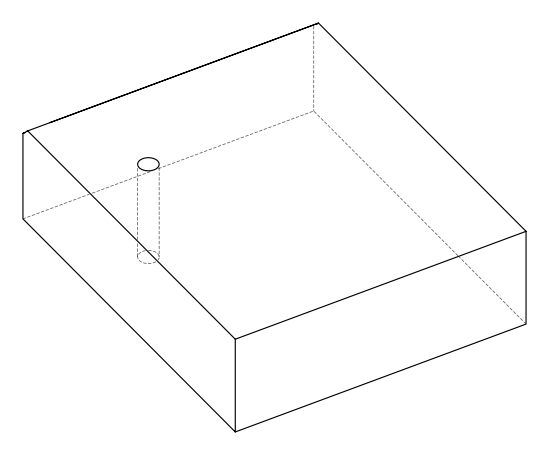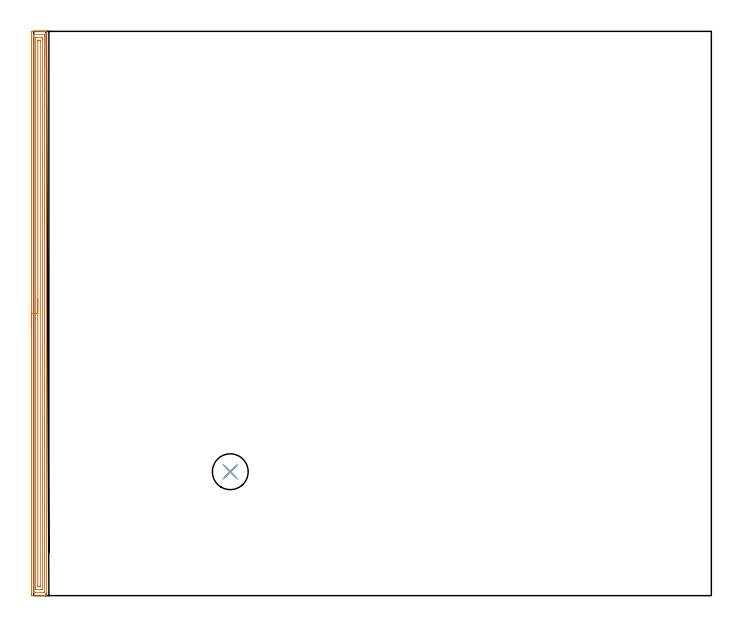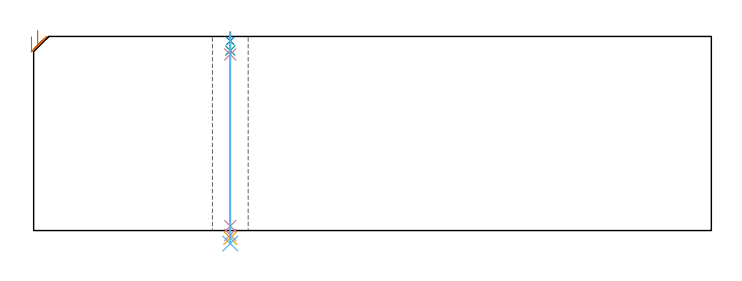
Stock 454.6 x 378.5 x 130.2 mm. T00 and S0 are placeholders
(PLAN: 6 operations, 5 tool changes, 14.1 min)
(1 AREA_MILL | FG_CHAMFER_SURFACE | UGT0205_001 | 12.34 min | 19682 mm3)
(2 SPOT_DRILL | STEP1HOLE | NXT0321_9005460120000 | 0.05 min | 168 mm3)
(3 DRILL_BLIND_HOLE_INTO_CENTER | STEP1HOLE | UGT0301_185 | 0.05 min | 182 mm3)
(4 GUN_DRILL_THROUGH_HOLE | STEP1HOLE | UGT0307_002 | 0.59 min | 3387 mm3)
(5 SPADE_DRILL_TO_ENLARGE_THROUGH_HOLE | STEP1HOLE | UGT0306_006 | 0.55 min | 20771 mm3)
(6 DRILL_TO_ENLARGE_THROUGH_HOLE | STEP1HOLE | UGT0301_057 | 0.57 min | 34317 mm3)
(TOOL UGT0205_001 | Chamfer Mill 20 x 3 x 45 deg. | D20 FL50 Z2)
(TOOL NXT0321_9005460120000 | NC Spot Drill, 142deg, 12mm, Carbide, Uncoated | D12 PA142 FL30 Z2)
(TOOL UGT0301_185 | Twist Drill 6.3 mm | D6.3 PA118 FL61 Z2)
(TOOL UGT0307_002 | Gun Drill 6 mm | D6 PA130 FL24 Z1)
(TOOL UGT0306_006 | Spade Drill 15.5mm | D15.5 PA132 FL10 Z2)
(TOOL UGT0301_057 | Twist Drill 24 mm | D24 PA118 FL160 Z2)
(OP 1 AREA_MILL)
G17 G21 G94 G90
T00 M6
G54
G17 G0 G90 X-1.5 Y179.25 S1061 M3
G43 Z140.2 H0
Z130.
G94 G1 Y179.288 Z129.128 F250.
Y179.402 Z128.264
Y179.591 Z127.412
Y179.853 Z126.58
Y180.187 Z125.774
Y180.59 Z125.
Y181.058 Z124.264
Y181.59 Z123.572
Y182.179 Z122.929
Y182.822 Z122.34
Y183.514 Z121.808
Y184.25 Z121.34
Y185.024 Z120.937
Y185.83 Z120.603
Y186.662 Z120.341
Y187.514 Z120.152
Y188.378 Z120.038
Y189.25 Z120.
Y377.874
X-1.497 Y378.499
Z120.001
X5.388 Y378.5 Z126.883
X6.818 Z128.314
X7.177 Z128.672
X7.894 Z129.394
X8.195 Z129.694
X8.628 Y378.498 Z130.119
X8.661 Y378.496 Z130.152
X8.697 Y378.49 Z130.188
X8.7 Y378.32 Z130.2
Y0.179
X8.697 Y0.01 Z130.188
X8.629 Y0.007 Z130.121
X8.195 Y0. Z129.694
X7.895 Z129.394
X7.177 Z128.672
X5.923 Z127.42
X4.494 Z125.99
X-1.139 Z120.359
X-1.492 Y0.01 Z120.006
X-1.499 Y0.361 Z119.999
X-1.5 Y0.368
Y189.25 Z120.
X-0.086 Z121.414
X-0.085 Y376.086 Z121.415
X-0.084 Y376.193 Z121.416
X-0.081 Y376.304 Z121.419
X-0.073 Y376.49 Z121.427
X0.023 Y376.492 Z121.523
X0.504 Y376.499 Z122.004
X7.177 Z128.677
X7.236 Y376.498 Z128.736
X7.271 Y376.494 Z128.771
X7.276 Y376.492 Z128.776
X7.279 Y376.474 Z128.779
X7.282 Y376.413 Z128.782
X7.285 Y376.195 Z128.785
X7.286 Y376.086 Z128.786
X7.285 Y2.414 Z128.785
X7.284 Y2.307 Z128.784
X7.281 Y2.196 Z128.781
X7.273 Y2.01 Z128.773
X7.177 Y2.008 Z128.677
X6.696 Y2.001 Z128.196
X0.023 Z121.523
X-0.036 Y2.002 Z121.464
X-0.071 Y2.006 Z121.429
X-0.076 Y2.008 Z121.424
X-0.079 Y2.026 Z121.421
X-0.083 Y2.087 Z121.417
X-0.085 Y2.305 Z121.415
X-0.086 Y2.414 Z121.414
Y189.25
X1.328 Z122.828
X1.329 Y374.298 Z122.829
X1.33 Y374.418 Z122.83
X1.333 Y374.477 Z122.833
X1.334 Y374.485 Z122.834
X1.35 Y374.49 Z122.85
X1.407 Y374.495 Z122.907
X1.61 Y374.499 Z123.11
X5.591 Z127.091
X5.725 Y374.498 Z127.225
X5.833 Y374.493 Z127.333
X5.863 Y374.49 Z127.363
X5.865 Y374.483 Z127.365
X5.868 Y374.458 Z127.368
X5.87 Y374.298 Z127.37
X5.871 Y373.815 Z127.371
X5.872 Y373.404 Z127.372
X5.871 Y4.202 Z127.371
X5.87 Y4.082 Z127.37
X5.867 Y4.023 Z127.367
X5.866 Y4.015 Z127.366
X5.849 Y4.01 Z127.349
X5.793 Y4.005 Z127.293
X5.59 Y4.001 Z127.09
X1.609 Z123.109
X1.475 Y4.002 Z122.975
X1.367 Y4.007 Z122.867
X1.337 Y4.01 Z122.837
X1.334 Y4.017 Z122.834
X1.332 Y4.042 Z122.832
X1.33 Y4.202 Z122.83
X1.329 Y4.685 Z122.829
X1.328 Y5.096 Z122.828
Y189.25
X2.743 Z124.243
Y371.616
X2.748 Y372.468 Z124.248
X2.75 Y372.49 Z124.25
X2.772 Y372.494 Z124.272
X2.826 Y372.498 Z124.326
X2.937 Y372.5 Z124.437
X3.158 Z124.658
X4.047 Z125.547
X4.265 Z125.765
X4.374 Y372.498 Z125.874
X4.428 Y372.494 Z125.928
X4.45 Y372.49 Z125.95
X4.451 Y372.474 Z125.951
X4.457 Y371.653 Z125.957
Y371.616
Y6.884
X4.452 Y6.032 Z125.952
X4.45 Y6.01 Z125.95
X4.428 Y6.006 Z125.928
X4.374 Y6.002 Z125.874
X4.263 Y6. Z125.763
X4.042 Z125.542
X3.153 Z124.653
X2.935 Z124.435
X2.826 Y6.002 Z124.326
X2.771 Y6.006 Z124.271
X2.75 Y6.01 Z124.25
X2.749 Y6.026 Z124.249
X2.743 Y6.847 Z124.243
Y6.884
Y189.25
Y190.122 Z124.281
Y190.986 Z124.395
Y191.838 Z124.583
Y192.67 Z124.846
Y193.476 Z125.18
Y194.25 Z125.582
Y194.986 Z126.051
Y195.678 Z126.582
Y196.321 Z127.172
Y196.91 Z127.815
Y197.442 Z128.507
Y197.91 Z129.243
Y198.313 Z130.016
Y198.647 Z130.822
Y198.909 Z131.654
Y199.098 Z132.506
Y199.212 Z133.371
Y199.25 Z134.243
G0 Z140.2
M5
M2
(OP 2 SPOT_DRILL)
G17 G21 G94 G90
T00 M6
G54
G17 G0 G90 X131.9 Y83.1 S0 M3
G43 Z140.2 H0
G94 G81 G98 Z127.2 F250. R133.2
G80
M5
M2
(OP 3 DRILL_BLIND_HOLE_INTO_CENTER)
G17 G21 G94 G90
T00 M6
G54
G17 G0 G90 X131.9 Y83.1 S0 M3
G43 Z140.2 H0
G94 G81 G98 Z120.75 F250. R132.2
G80
M5
M2
(OP 4 GUN_DRILL_THROUGH_HOLE)
G17 G21 G94 G90
T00 M6
G54
G17 G0 G90 X131.9 Y83.1 M8
G43 Z140.2 H0
Z128.313
S716 M3
G94 G1 Z118.154 F125. M26
G4 X.084
Z3. F250.
G4 X.084
Z-2.899 F125.
G4 X.084
M5
M9
G0 Z128.313
Z140.2
M2
(OP 5 SPADE_DRILL_TO_ENLARGE_THROUGH_HOLE)
G17 G21 G94 G90
T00 M6
G54
G17 G0 G90 X131.9 Y83.1 S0 M3
G43 Z140.2 H0
G94 G73 G98 Z-4.951 F250. Q15.017 R132.2
G80
M5
M2
(OP 6 DRILL_TO_ENLARGE_THROUGH_HOLE)
G17 G21 G94 G90
T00 M6
G54
G17 G0 G90 X131.9 Y83.1 S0 M3
G43 Z140.2 H0
G94 G73 G98 Z-8.71 F250. Q23.152 R132.2
G80
M5
M2
